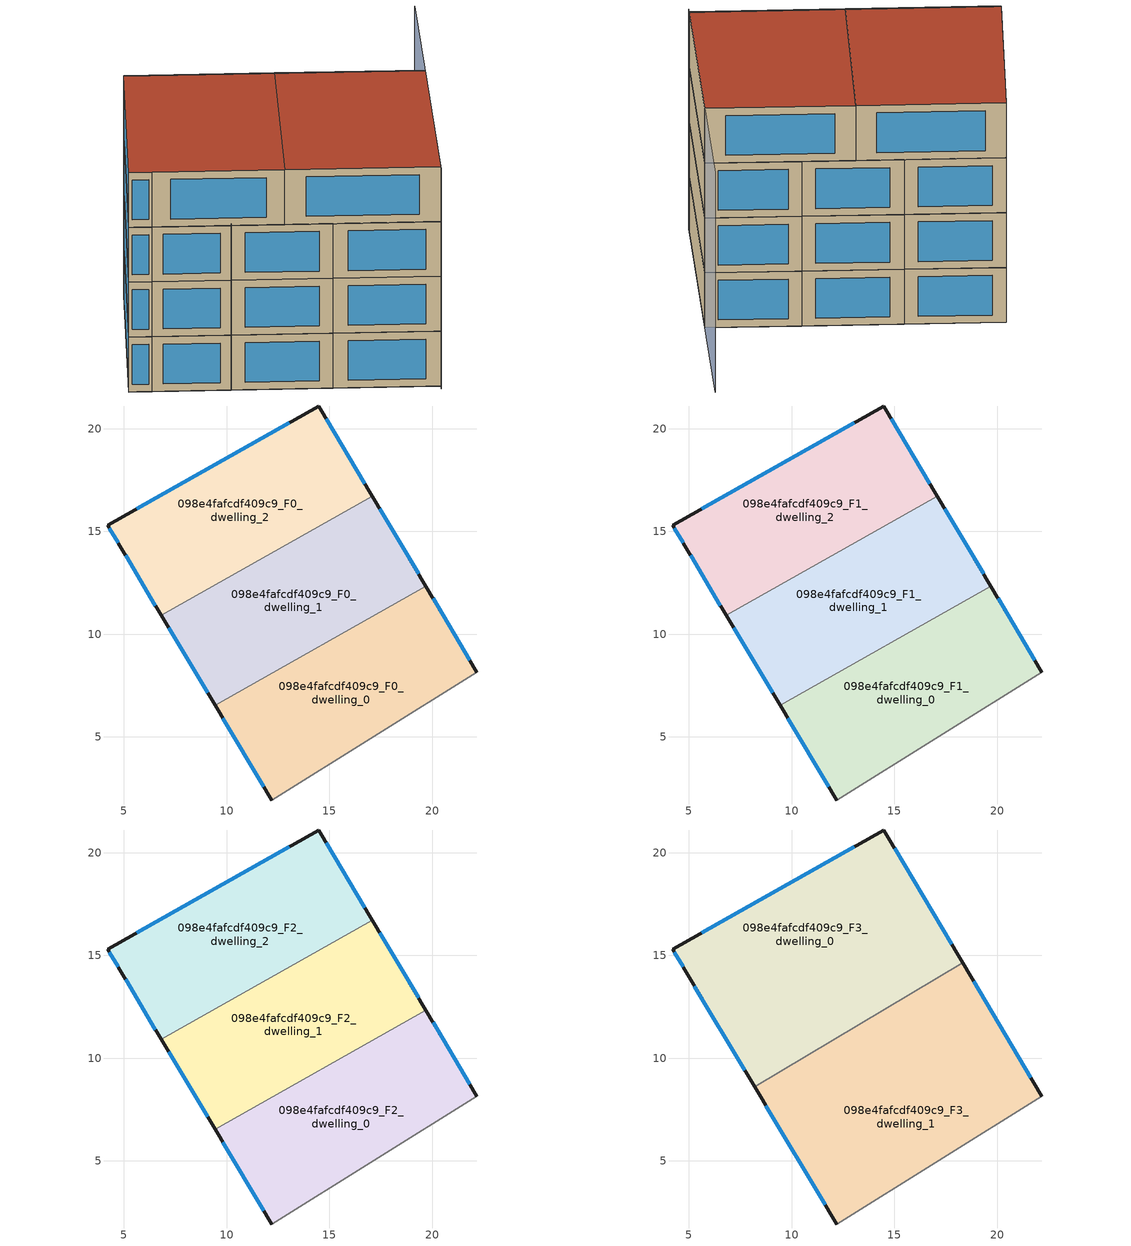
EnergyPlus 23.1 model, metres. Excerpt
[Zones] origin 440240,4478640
098e4fafcdf409c9_F0_dwelling_0
 floor ground (EU_floor_Construction): 22.18,8.16 19.7,12.33 9.44,6.54 12.2,1.93 z0
 wall outside (EU_wall_Construction): 19.7,12.33 22.18,8.16 / 12.2,1.93 9.44,6.54 z0:3
 wall adiabatic (EU_wall_Construction): 22.18,8.16 12.2,1.93 z0:3
 wall to 098e4fafcdf409c9_F0_dwelling_1 (EU_wall_Construction): 9.44,6.54 19.7,12.33 z0:3
 window (EU_Window_Construction): 20.05,11.75 21.84,8.74 / 11.81,2.57 9.82,5.9 z0.42:2.58
098e4fafcdf409c9_F0_dwelling_1
 floor ground (EU_floor_Construction): 19.7,12.33 17.09,16.72 6.82,10.92 9.44,6.54 z0
 wall outside (EU_wall_Construction): 17.09,16.72 19.7,12.33 / 9.44,6.54 6.82,10.92 z0:3
 wall to 098e4fafcdf409c9_F0_dwelling_2 (EU_wall_Construction): 6.82,10.92 17.09,16.72 z0:3
 window (EU_Window_Construction): 17.46,16.11 19.34,12.94 / 9.08,7.15 7.18,10.32 z0.42:2.58
098e4fafcdf409c9_F0_dwelling_2
 floor ground (EU_floor_Construction): 17.09,16.72 14.49,21.11 4.21,15.3 4.8,14.3 6.82,10.92 z0
 wall outside (EU_wall_Construction): 6.82,10.92 4.8,14.3 4.21,15.3 14.49,21.11 17.09,16.72 z0:3
 window (EU_Window_Construction): 5.63,16.11 13.06,20.3 / 14.85,20.5 16.73,17.33 / 6.54,11.39 5.08,13.83 / 4.72,14.44 4.29,15.17 z0.42:2.58
098e4fafcdf409c9_F1_dwelling_0
 floor to 098e4fafcdf409c9_F0_dwelling_0 (EU_floor_Construction): 22.18,8.16 19.7,12.33 9.44,6.54 12.2,1.93 z3
 wall outside (EU_wall_Construction): 19.7,12.33 22.18,8.16 / 12.2,1.93 9.44,6.54 z3:6
 wall adiabatic (EU_wall_Construction): 22.18,8.16 12.2,1.93 z3:6
 wall to 098e4fafcdf409c9_F1_dwelling_1 (EU_wall_Construction): 9.44,6.54 19.7,12.33 z3:6
 window (EU_Window_Construction): 20.05,11.75 21.84,8.74 / 11.81,2.57 9.82,5.9 z3.42:5.58
098e4fafcdf409c9_F1_dwelling_1
 floor to 098e4fafcdf409c9_F0_dwelling_1 (EU_floor_Construction): 19.7,12.33 17.09,16.72 6.82,10.92 9.44,6.54 z3
 wall outside (EU_wall_Construction): 17.09,16.72 19.7,12.33 / 9.44,6.54 6.82,10.92 z3:6
 wall to 098e4fafcdf409c9_F1_dwelling_2 (EU_wall_Construction): 6.82,10.92 17.09,16.72 z3:6
 window (EU_Window_Construction): 17.46,16.11 19.34,12.94 / 9.08,7.15 7.18,10.32 z3.42:5.58
098e4fafcdf409c9_F1_dwelling_2
 floor to 098e4fafcdf409c9_F0_dwelling_2 (EU_floor_Construction): 17.09,16.72 14.49,21.11 4.21,15.3 4.8,14.3 6.82,10.92 z3
 wall outside (EU_wall_Construction): 6.82,10.92 4.8,14.3 4.21,15.3 14.49,21.11 17.09,16.72 z3:6
 window (EU_Window_Construction): 5.63,16.11 13.06,20.3 / 14.85,20.5 16.73,17.33 / 6.54,11.39 5.08,13.83 / 4.72,14.44 4.29,15.17 z3.42:5.58
098e4fafcdf409c9_F2_dwelling_0
 floor to 098e4fafcdf409c9_F1_dwelling_0 (EU_floor_Construction): 22.18,8.16 19.7,12.33 9.44,6.54 12.2,1.93 z6
 wall outside (EU_wall_Construction): 19.7,12.33 22.18,8.16 / 12.2,1.93 9.44,6.54 z6:9
 wall adiabatic (EU_wall_Construction): 22.18,8.16 12.2,1.93 z6:9
 wall to 098e4fafcdf409c9_F2_dwelling_1 (EU_wall_Construction): 9.44,6.54 19.7,12.33 z6:9
 window (EU_Window_Construction): 20.05,11.75 21.84,8.74 / 11.81,2.57 9.82,5.9 z6.42:8.58
098e4fafcdf409c9_F2_dwelling_1
 floor to 098e4fafcdf409c9_F1_dwelling_1 (EU_floor_Construction): 19.7,12.33 17.09,16.72 6.82,10.92 9.44,6.54 z6
 wall outside (EU_wall_Construction): 17.09,16.72 19.7,12.33 / 9.44,6.54 6.82,10.92 z6:9
 wall to 098e4fafcdf409c9_F2_dwelling_2 (EU_wall_Construction): 6.82,10.92 17.09,16.72 z6:9
 window (EU_Window_Construction): 17.46,16.11 19.34,12.94 / 9.08,7.15 7.18,10.32 z6.42:8.58
098e4fafcdf409c9_F2_dwelling_2
 floor to 098e4fafcdf409c9_F1_dwelling_2 (EU_floor_Construction): 17.09,16.72 14.49,21.11 4.21,15.3 4.8,14.3 6.82,10.92 z6
 wall outside (EU_wall_Construction): 6.82,10.92 4.8,14.3 4.21,15.3 14.49,21.11 17.09,16.72 z6:9
 window (EU_Window_Construction): 5.63,16.11 13.06,20.3 / 14.85,20.5 16.73,17.33 / 6.54,11.39 5.08,13.83 / 4.72,14.44 4.29,15.17 z6.42:8.58
098e4fafcdf409c9_F3_dwelling_0
 floor to 098e4fafcdf409c9_F2_dwelling_2 (EU_floor_Construction): 17.09,16.72 14.49,21.11 4.21,15.3 4.8,14.3 6.82,10.92 z9
 floor to 098e4fafcdf409c9_F2_dwelling_1 (EU_floor_Construction): 18.33,14.64 17.09,16.72 6.82,10.92 8.2,8.62 z9
 wall outside (EU_wall_Construction): 8.2,8.62 4.8,14.3 4.21,15.3 14.49,21.11 18.33,14.64 z9:12
 wall to 098e4fafcdf409c9_F3_dwelling_1 (EU_wall_Construction): 18.33,14.64 8.2,8.62 z9:12
 window (EU_Window_Construction): 5.63,16.11 13.06,20.3 / 15.02,20.21 17.8,15.54 / 7.73,9.41 5.27,13.51 / 4.72,14.44 4.29,15.17 z9.42:11.58
 roof outside (EU_roof_Construction): 14.49,21.11 18.33,14.64 8.2,8.62 4.8,14.3 4.21,15.3 z12
098e4fafcdf409c9_F3_dwelling_1
 floor to 098e4fafcdf409c9_F2_dwelling_0 (EU_floor_Construction): 22.18,8.16 19.7,12.33 9.44,6.54 12.2,1.93 z9
 floor to 098e4fafcdf409c9_F2_dwelling_1 (EU_floor_Construction): 19.7,12.33 18.33,14.64 8.2,8.62 9.44,6.54 z9
 wall outside (EU_wall_Construction): 18.33,14.64 22.18,8.16 / 12.2,1.93 8.2,8.62 z9:12
 wall adiabatic (EU_wall_Construction): 22.18,8.16 12.2,1.93 z9:12
 window (EU_Window_Construction): 18.87,13.74 21.65,9.06 / 11.64,2.86 8.75,7.69 z9.42:11.58
 roof outside (EU_roof_Construction): 18.33,14.64 22.18,8.16 12.2,1.93 8.2,8.62 z12
shading: 11.93,1.76 28.82,12.31 z0:12
[Building]
EU S2 Campaign: North Axis=0; Terrain=City; Solar Distribution=FullExterior
[Site:Location]
Madrid: Latitude=40.5; Longitude=-3.5; Time Zone=1; Elevation=609
[SizingPeriod:WeatherFileDays]
AnnualSizingPeriod: Begin Month=1; Begin Day of Month=1; End Month=12; End Day of Month=31; Day of Week for Start Day=Monday; Use Weather File Daylight Saving Period=No; Use Weather File Rain and Snow Indicators=No
[MATERIAL]
EU_InternalMass_Material: Roughness=MediumRough; Thickness=0.1; Conductivity=1; Density=1800; Specific Heat=900; Thermal Absorptance=0.9; Solar Absorptance=0.7; Visible Absorptance=0.7
[MATERIAL:NOMASS] Roughness=MediumRough; Thermal Absorptance=0.9; Solar Absorptance=0.7; Visible Absorptance=0.7
Name | Thermal Resistance
EU_wall_NoMass | 1.60022
EU_roof_NoMass | 1.57597
EU_floor_NoMass | 0.470652
[WINDOWMATERIAL:SIMPLEGLAZINGSYSTEM]
EU_Window_SimpleGlazing: UFactor=3.28802; Solar Heat Gain Coefficient=0.85; Visible Transmittance=0.85
[CONSTRUCTION]
EU_wall_Construction: EU_wall_NoMass
EU_roof_Construction: EU_roof_NoMass
EU_floor_Construction: EU_floor_NoMass
EU_InternalMass_Construction: EU_InternalMass_Material
EU_Window_Construction: EU_Window_SimpleGlazing
[ZONE] Type=1; Multiplier=1; Ceiling Height=autocalculate; Floor Area=autocalculate; Part of Total Floor Area=Yes
Name | Volume
098e4fafcdf409c9_F0_dwelling_0; 098e4fafcdf409c9_F1_dwelling_0; 098e4fafcdf409c9_F2_dwelling_0 | 180.579
098e4fafcdf409c9_F3_dwelling_0 | 270.888
098e4fafcdf409c9_F0_dwelling_1; 098e4fafcdf409c9_F1_dwelling_1; 098e4fafcdf409c9_F2_dwelling_1 | 180.598
098e4fafcdf409c9_F3_dwelling_1 | 270.903
098e4fafcdf409c9_F0_dwelling_2; 098e4fafcdf409c9_F1_dwelling_2; 098e4fafcdf409c9_F2_dwelling_2 | 180.599
[INTERNALMASS] Construction=EU_InternalMass_Construction
Name | Zone or ZoneList | Surface Area
098e4fafcdf409c9_F0_dwelling_0_EU_InternalMass | 098e4fafcdf409c9_F0_dwelling_0 | 60.193
098e4fafcdf409c9_F0_dwelling_1_EU_InternalMass | 098e4fafcdf409c9_F0_dwelling_1 | 60.1995
098e4fafcdf409c9_F0_dwelling_2_EU_InternalMass | 098e4fafcdf409c9_F0_dwelling_2 | 60.1995
098e4fafcdf409c9_F1_dwelling_0_EU_InternalMass | 098e4fafcdf409c9_F1_dwelling_0 | 60.193
098e4fafcdf409c9_F1_dwelling_1_EU_InternalMass | 098e4fafcdf409c9_F1_dwelling_1 | 60.1995
098e4fafcdf409c9_F1_dwelling_2_EU_InternalMass | 098e4fafcdf409c9_F1_dwelling_2 | 60.1995
098e4fafcdf409c9_F2_dwelling_0_EU_InternalMass | 098e4fafcdf409c9_F2_dwelling_0 | 60.193
098e4fafcdf409c9_F2_dwelling_1_EU_InternalMass | 098e4fafcdf409c9_F2_dwelling_1 | 60.1995
098e4fafcdf409c9_F2_dwelling_2_EU_InternalMass | 098e4fafcdf409c9_F2_dwelling_2 | 60.1995
098e4fafcdf409c9_F3_dwelling_0_EU_InternalMass | 098e4fafcdf409c9_F3_dwelling_0 | 90.2966
098e4fafcdf409c9_F3_dwelling_1_EU_InternalMass | 098e4fafcdf409c9_F3_dwelling_1 | 90.3002
[OTHEREQUIPMENT] Fuel Type=Electricity; Design Level Calculation Method=Watts/Area; Power per Zone Floor Area=1; Fraction Latent=0; Fraction Radiant=0; Fraction Lost=0; Carbon Dioxide Generation Rate=0; EndUse Subcategory=EU_Step8_InternalGains
Name | Zone or ZoneList or Space or SpaceList | Schedule
EU_Step8_InternalGain_098e4fafcdf409c9_F0_dwelling_0_f000 | 098e4fafcdf409c9_F0_dwelling_0 | EU_Step8_GainSchedule_098e4fafcdf409c9_F0_dwelling_0_f000
EU_Step8_InternalGain_098e4fafcdf409c9_F0_dwelling_1_f000 | 098e4fafcdf409c9_F0_dwelling_1 | EU_Step8_GainSchedule_098e4fafcdf409c9_F0_dwelling_1_f000
EU_Step8_InternalGain_098e4fafcdf409c9_F0_dwelling_2_f000 | 098e4fafcdf409c9_F0_dwelling_2 | EU_Step8_GainSchedule_098e4fafcdf409c9_F0_dwelling_2_f000
EU_Step8_InternalGain_098e4fafcdf409c9_F1_dwelling_0_f000 | 098e4fafcdf409c9_F1_dwelling_0 | EU_Step8_GainSchedule_098e4fafcdf409c9_F1_dwelling_0_f000
EU_Step8_InternalGain_098e4fafcdf409c9_F1_dwelling_1_f000 | 098e4fafcdf409c9_F1_dwelling_1 | EU_Step8_GainSchedule_098e4fafcdf409c9_F1_dwelling_1_f000
EU_Step8_InternalGain_098e4fafcdf409c9_F1_dwelling_2_f000 | 098e4fafcdf409c9_F1_dwelling_2 | EU_Step8_GainSchedule_098e4fafcdf409c9_F1_dwelling_2_f000
EU_Step8_InternalGain_098e4fafcdf409c9_F2_dwelling_0_f000 | 098e4fafcdf409c9_F2_dwelling_0 | EU_Step8_GainSchedule_098e4fafcdf409c9_F2_dwelling_0_f000
EU_Step8_InternalGain_098e4fafcdf409c9_F2_dwelling_1_f000 | 098e4fafcdf409c9_F2_dwelling_1 | EU_Step8_GainSchedule_098e4fafcdf409c9_F2_dwelling_1_f000
EU_Step8_InternalGain_098e4fafcdf409c9_F2_dwelling_2_f000 | 098e4fafcdf409c9_F2_dwelling_2 | EU_Step8_GainSchedule_098e4fafcdf409c9_F2_dwelling_2_f000
EU_Step8_InternalGain_098e4fafcdf409c9_F3_dwelling_0_f000 | 098e4fafcdf409c9_F3_dwelling_0 | EU_Step8_GainSchedule_098e4fafcdf409c9_F3_dwelling_0_f000
EU_Step8_InternalGain_098e4fafcdf409c9_F3_dwelling_1_f000 | 098e4fafcdf409c9_F3_dwelling_1 | EU_Step8_GainSchedule_098e4fafcdf409c9_F3_dwelling_1_f000
[ZONEVENTILATION:DESIGNFLOWRATE] Schedule=EU_AlwaysOn; Design Flow Rate Calculation Method=AirChanges/Hour; Air Changes per Hour=0.480704; Ventilation Type=Natural; Fan Pressure Rise=0; Fan Total Efficiency=1; Constant Term Coefficient=1; Temperature Term Coefficient=0; Velocity Term Coefficient=0; Velocity Squared Term Coefficient=0; Minimum Indoor Temperature=-100; Maximum Indoor Temperature=100; Delta Temperature=-100; Minimum Outdoor Temperature=-100; Maximum Outdoor Temperature=100; Maximum Wind Speed=40
Name | Zone or ZoneList or Space or SpaceList
EU_ConstantAir_098e4fafcdf409c9_F0_dwelling_0 | 098e4fafcdf409c9_F0_dwelling_0
EU_ConstantAir_098e4fafcdf409c9_F0_dwelling_1 | 098e4fafcdf409c9_F0_dwelling_1
EU_ConstantAir_098e4fafcdf409c9_F0_dwelling_2 | 098e4fafcdf409c9_F0_dwelling_2
EU_ConstantAir_098e4fafcdf409c9_F1_dwelling_0 | 098e4fafcdf409c9_F1_dwelling_0
EU_ConstantAir_098e4fafcdf409c9_F1_dwelling_1 | 098e4fafcdf409c9_F1_dwelling_1
EU_ConstantAir_098e4fafcdf409c9_F1_dwelling_2 | 098e4fafcdf409c9_F1_dwelling_2
EU_ConstantAir_098e4fafcdf409c9_F2_dwelling_0 | 098e4fafcdf409c9_F2_dwelling_0
EU_ConstantAir_098e4fafcdf409c9_F2_dwelling_1 | 098e4fafcdf409c9_F2_dwelling_1
EU_ConstantAir_098e4fafcdf409c9_F2_dwelling_2 | 098e4fafcdf409c9_F2_dwelling_2
EU_ConstantAir_098e4fafcdf409c9_F3_dwelling_0 | 098e4fafcdf409c9_F3_dwelling_0
EU_ConstantAir_098e4fafcdf409c9_F3_dwelling_1 | 098e4fafcdf409c9_F3_dwelling_1
[HVACTEMPLATE:THERMOSTAT] Constant Heating Setpoint=20; Constant Cooling Setpoint=50
EU_HeatOnly_098e4fafcdf409c9_F0_dwelling_0; EU_HeatOnly_098e4fafcdf409c9_F0_dwelling_1; EU_HeatOnly_098e4fafcdf409c9_F0_dwelling_2; EU_HeatOnly_098e4fafcdf409c9_F1_dwelling_0; EU_HeatOnly_098e4fafcdf409c9_F1_dwelling_1; EU_HeatOnly_098e4fafcdf409c9_F1_dwelling_2; EU_HeatOnly_098e4fafcdf409c9_F2_dwelling_0; EU_HeatOnly_098e4fafcdf409c9_F2_dwelling_1; EU_HeatOnly_098e4fafcdf409c9_F2_dwelling_2; EU_HeatOnly_098e4fafcdf409c9_F3_dwelling_0; EU_HeatOnly_098e4fafcdf409c9_F3_dwelling_1
[HVACTEMPLATE:ZONE:IDEALLOADSAIRSYSTEM] System Availability Schedule=EU_AlwaysOn; Maximum Heating Supply Air Temperature=50; Minimum Cooling Supply Air Temperature=13; Maximum Heating Supply Air Humidity Ratio=0.0156; Minimum Cooling Supply Air Humidity Ratio=0.0077; Heating Limit=NoLimit; Cooling Limit=NoLimit; Heating Availability Schedule=EU_AlwaysOn; Cooling Availability Schedule=EU_CoolingOff; Dehumidification Control Type=ConstantSensibleHeatRatio; Cooling Sensible Heat Ratio=0.7; Dehumidification Setpoint=60; Humidification Control Type=None; Humidification Setpoint=30; Outdoor Air Method=None; Outdoor Air Flow Rate per Person=0.00944; Outdoor Air Flow Rate per Zone Floor Area=0; Outdoor Air Flow Rate per Zone=0; Demand Controlled Ventilation Type=None; Outdoor Air Economizer Type=NoEconomizer; Heat Recovery Type=None; Sensible Heat Recovery Effectiveness=0.7; Latent Heat Recovery Effectiveness=0.65
Name | Template Thermostat
098e4fafcdf409c9_F0_dwelling_0 | EU_HeatOnly_098e4fafcdf409c9_F0_dwelling_0
098e4fafcdf409c9_F0_dwelling_1 | EU_HeatOnly_098e4fafcdf409c9_F0_dwelling_1
098e4fafcdf409c9_F0_dwelling_2 | EU_HeatOnly_098e4fafcdf409c9_F0_dwelling_2
098e4fafcdf409c9_F1_dwelling_0 | EU_HeatOnly_098e4fafcdf409c9_F1_dwelling_0
098e4fafcdf409c9_F1_dwelling_1 | EU_HeatOnly_098e4fafcdf409c9_F1_dwelling_1
098e4fafcdf409c9_F1_dwelling_2 | EU_HeatOnly_098e4fafcdf409c9_F1_dwelling_2
098e4fafcdf409c9_F2_dwelling_0 | EU_HeatOnly_098e4fafcdf409c9_F2_dwelling_0
098e4fafcdf409c9_F2_dwelling_1 | EU_HeatOnly_098e4fafcdf409c9_F2_dwelling_1
098e4fafcdf409c9_F2_dwelling_2 | EU_HeatOnly_098e4fafcdf409c9_F2_dwelling_2
098e4fafcdf409c9_F3_dwelling_0 | EU_HeatOnly_098e4fafcdf409c9_F3_dwelling_0
098e4fafcdf409c9_F3_dwelling_1 | EU_HeatOnly_098e4fafcdf409c9_F3_dwelling_1
[SIZING:ZONE] Zone Cooling Design Supply Air Temperature Input Method=SupplyAirTemperature; Zone Cooling Design Supply Air Temperature=13; Zone Heating Design Supply Air Temperature Input Method=SupplyAirTemperature; Zone Heating Design Supply Air Temperature=50; Zone Cooling Design Supply Air Humidity Ratio=0.008; Zone Heating Design Supply Air Humidity Ratio=0.008; Cooling Design Air Flow Method=DesignDay; Cooling Design Air Flow Rate=0; Cooling Minimum Air Flow per Zone Floor Area=0.000762; Cooling Minimum Air Flow=0; Cooling Minimum Air Flow Fraction=0.2; Heating Design Air Flow Method=DesignDay; Heating Design Air Flow Rate=0; Heating Maximum Air Flow per Zone Floor Area=0.002032; Heating Maximum Air Flow=0.141576; Heating Maximum Air Flow Fraction=0.3; Account for Dedicated Outdoor Air System=No; Dedicated Outdoor Air System Control Strategy=NeutralSupplyAir; Dedicated Outdoor Air Low Setpoint Temperature for Design=autosize; Dedicated Outdoor Air High Setpoint Temperature for Design=autosize; Zone Load Sizing Method=Sensible Load Only No Latent Load; Zone Latent Cooling Design Supply Air Humidity Ratio Input Method=HumidityRatioDifference; Zone Cooling Design Supply Air Humidity Ratio Difference=0.005; Zone Latent Heating Design Supply Air Humidity Ratio Input Method=HumidityRatioDifference; Zone Humidification Design Supply Air Humidity Ratio Difference=0.005
098e4fafcdf409c9_F0_dwelling_0; 098e4fafcdf409c9_F0_dwelling_1; 098e4fafcdf409c9_F0_dwelling_2; 098e4fafcdf409c9_F1_dwelling_0; 098e4fafcdf409c9_F1_dwelling_1; 098e4fafcdf409c9_F1_dwelling_2; 098e4fafcdf409c9_F2_dwelling_0; 098e4fafcdf409c9_F2_dwelling_1; 098e4fafcdf409c9_F2_dwelling_2; 098e4fafcdf409c9_F3_dwelling_0; 098e4fafcdf409c9_F3_dwelling_1
[SCHEDULE:CONSTANT]
Name | Hourly Value
EU_AlwaysOn | 1
EU_CoolingOff | 0
[SCHEDULE:FILE] Column Number=1; Rows to Skip at Top=0; Number of Hours of Data=8760; Column Separator=Comma; Interpolate to Timestep=No; Minutes per Item=60; Adjust Schedule for Daylight Savings=Yes
Name | File
EU_Step8_GainSchedule_098e4fafcdf409c9_F0_dwelling_0_f000 | ../../schedules/098e4fafcdf409c9/098e4fafcdf409c9_F0_dwelling_0_f000_gain.csv
EU_Step8_GainSchedule_098e4fafcdf409c9_F0_dwelling_1_f000 | ../../schedules/098e4fafcdf409c9/098e4fafcdf409c9_F0_dwelling_1_f000_gain.csv
EU_Step8_GainSchedule_098e4fafcdf409c9_F0_dwelling_2_f000 | ../../schedules/098e4fafcdf409c9/098e4fafcdf409c9_F0_dwelling_2_f000_gain.csv
EU_Step8_GainSchedule_098e4fafcdf409c9_F1_dwelling_0_f000 | ../../schedules/098e4fafcdf409c9/098e4fafcdf409c9_F1_dwelling_0_f000_gain.csv
EU_Step8_GainSchedule_098e4fafcdf409c9_F1_dwelling_1_f000 | ../../schedules/098e4fafcdf409c9/098e4fafcdf409c9_F1_dwelling_1_f000_gain.csv
EU_Step8_GainSchedule_098e4fafcdf409c9_F1_dwelling_2_f000 | ../../schedules/098e4fafcdf409c9/098e4fafcdf409c9_F1_dwelling_2_f000_gain.csv
EU_Step8_GainSchedule_098e4fafcdf409c9_F2_dwelling_0_f000 | ../../schedules/098e4fafcdf409c9/098e4fafcdf409c9_F2_dwelling_0_f000_gain.csv
EU_Step8_GainSchedule_098e4fafcdf409c9_F2_dwelling_1_f000 | ../../schedules/098e4fafcdf409c9/098e4fafcdf409c9_F2_dwelling_1_f000_gain.csv
EU_Step8_GainSchedule_098e4fafcdf409c9_F2_dwelling_2_f000 | ../../schedules/098e4fafcdf409c9/098e4fafcdf409c9_F2_dwelling_2_f000_gain.csv
EU_Step8_GainSchedule_098e4fafcdf409c9_F3_dwelling_0_f000 | ../../schedules/098e4fafcdf409c9/098e4fafcdf409c9_F3_dwelling_0_f000_gain.csv
EU_Step8_GainSchedule_098e4fafcdf409c9_F3_dwelling_1_f000 | ../../schedules/098e4fafcdf409c9/098e4fafcdf409c9_F3_dwelling_1_f000_gain.csv
